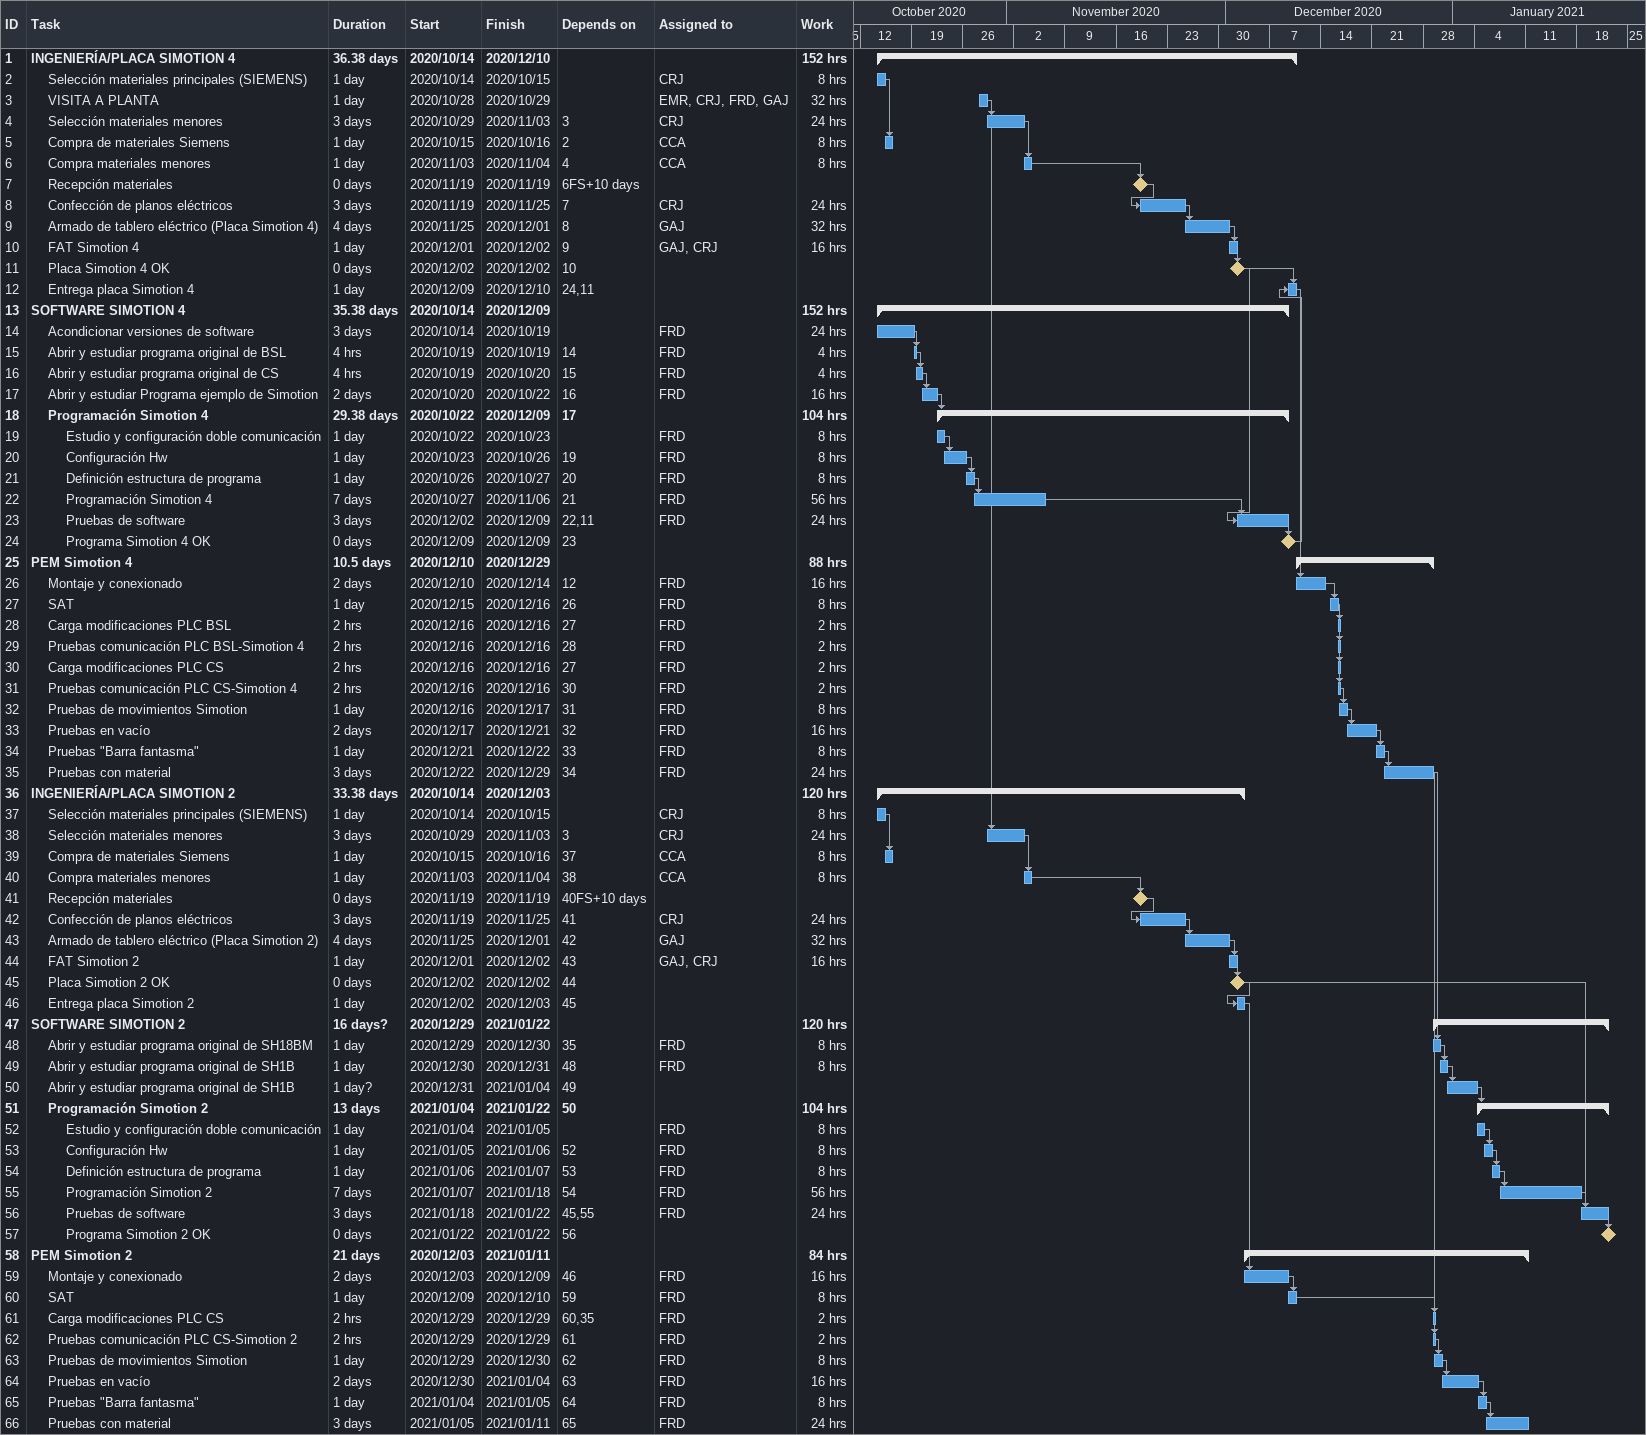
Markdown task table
| ID | Level | Task | Duration | Start | Finish | Predecessors | Resources | Work (h) |
|---|---|---|---|---|---|---|---|---|
| 1 | 1 | **INGENIERÍA/PLACA SIMOTION 4** | 36.38d | 2020-10-14 | 2020-12-10 |  |  | 152 |
| 2 | 2 | Selección materiales principales (SIEMENS) | 1d | 2020-10-14 | 2020-10-15 |  | CRJ | 8 |
| 3 | 2 | VISITA A PLANTA | 1d | 2020-10-28 | 2020-10-29 |  | EMR, CRJ, FRD, GAJ | 32 |
| 4 | 2 | Selección materiales menores | 3d | 2020-10-29 | 2020-11-03 | 3 | CRJ | 24 |
| 5 | 2 | Compra de materiales Siemens | 1d | 2020-10-15 | 2020-10-16 | 2 | CCA | 8 |
| 6 | 2 | Compra materiales menores | 1d | 2020-11-03 | 2020-11-04 | 4 | CCA | 8 |
| 7 | 2 | Recepción materiales | 0d | 2020-11-19 | 2020-11-19 | 6FS+10d |  |  |
| 8 | 2 | Confección de planos eléctricos | 3d | 2020-11-19 | 2020-11-25 | 7 | CRJ | 24 |
| 9 | 2 | Armado de tablero eléctrico (Placa Simotion 4) | 4d | 2020-11-25 | 2020-12-01 | 8 | GAJ | 32 |
| 10 | 2 | FAT Simotion 4 | 1d | 2020-12-01 | 2020-12-02 | 9 | GAJ, CRJ | 16 |
| 11 | 2 | Placa Simotion 4 OK | 0d | 2020-12-02 | 2020-12-02 | 10 |  |  |
| 12 | 2 | Entrega placa Simotion 4 | 1d | 2020-12-09 | 2020-12-10 | 24, 11 |  |  |
| 13 | 1 | **SOFTWARE SIMOTION 4** | 35.38d | 2020-10-14 | 2020-12-09 |  |  | 152 |
| 14 | 2 | Acondicionar versiones de software | 3d | 2020-10-14 | 2020-10-19 |  | FRD | 24 |
| 15 | 2 | Abrir y estudiar programa original de BSL | 4h | 2020-10-19 | 2020-10-19 | 14 | FRD | 4 |
| 16 | 2 | Abrir y estudiar programa original de CS | 4h | 2020-10-19 | 2020-10-20 | 15 | FRD | 4 |
| 17 | 2 | Abrir y estudiar Programa ejemplo de Simotion | 2d | 2020-10-20 | 2020-10-22 | 16 | FRD | 16 |
| 18 | 2 | **Programación Simotion 4** | 29.38d | 2020-10-22 | 2020-12-09 | 17 |  | 104 |
| 19 | 3 | Estudio y configuración doble comunicación | 1d | 2020-10-22 | 2020-10-23 |  | FRD | 8 |
| 20 | 3 | Configuración Hw | 1d | 2020-10-23 | 2020-10-26 | 19 | FRD | 8 |
| 21 | 3 | Definición estructura de programa | 1d | 2020-10-26 | 2020-10-27 | 20 | FRD | 8 |
| 22 | 3 | Programación Simotion 4 | 7d | 2020-10-27 | 2020-11-06 | 21 | FRD | 56 |
| 23 | 3 | Pruebas de software | 3d | 2020-12-02 | 2020-12-09 | 22, 11 | FRD | 24 |
| 24 | 3 | Programa Simotion 4 OK | 0d | 2020-12-09 | 2020-12-09 | 23 |  |  |
| 25 | 1 | **PEM Simotion 4** | 10.5d | 2020-12-10 | 2020-12-29 |  |  | 88 |
| 26 | 2 | Montaje y conexionado | 2d | 2020-12-10 | 2020-12-14 | 12 | FRD | 16 |
| 27 | 2 | SAT | 1d | 2020-12-15 | 2020-12-16 | 26 | FRD | 8 |
| 28 | 2 | Carga modificaciones PLC BSL | 2h | 2020-12-16 | 2020-12-16 | 27 | FRD | 2 |
| 29 | 2 | Pruebas comunicación PLC BSL-Simotion 4 | 2h | 2020-12-16 | 2020-12-16 | 28 | FRD | 2 |
| 30 | 2 | Carga modificaciones PLC CS | 2h | 2020-12-16 | 2020-12-16 | 27 | FRD | 2 |
| 31 | 2 | Pruebas comunicación PLC CS-Simotion 4 | 2h | 2020-12-16 | 2020-12-16 | 30 | FRD | 2 |
| 32 | 2 | Pruebas de movimientos Simotion | 1d | 2020-12-16 | 2020-12-17 | 31 | FRD | 8 |
| 33 | 2 | Pruebas en vacío | 2d | 2020-12-17 | 2020-12-21 | 32 | FRD | 16 |
| 34 | 2 | Pruebas "Barra fantasma" | 1d | 2020-12-21 | 2020-12-22 | 33 | FRD | 8 |
| 35 | 2 | Pruebas con material | 3d | 2020-12-22 | 2020-12-29 | 34 | FRD | 24 |
| 36 | 1 | **INGENIERÍA/PLACA SIMOTION 2** | 33.38d | 2020-10-14 | 2020-12-03 |  |  | 120 |
| 37 | 2 | Selección materiales principales (SIEMENS) | 1d | 2020-10-14 | 2020-10-15 |  | CRJ | 8 |
| 38 | 2 | Selección materiales menores | 3d | 2020-10-29 | 2020-11-03 | 3 | CRJ | 24 |
| 39 | 2 | Compra de materiales Siemens | 1d | 2020-10-15 | 2020-10-16 | 37 | CCA | 8 |
| 40 | 2 | Compra materiales menores | 1d | 2020-11-03 | 2020-11-04 | 38 | CCA | 8 |
| 41 | 2 | Recepción materiales | 0d | 2020-11-19 | 2020-11-19 | 40FS+10d |  |  |
| 42 | 2 | Confección de planos eléctricos | 3d | 2020-11-19 | 2020-11-25 | 41 | CRJ | 24 |
| 43 | 2 | Armado de tablero eléctrico (Placa Simotion 2) | 4d | 2020-11-25 | 2020-12-01 | 42 | GAJ | 32 |
| 44 | 2 | FAT Simotion 2 | 1d | 2020-12-01 | 2020-12-02 | 43 | GAJ, CRJ | 16 |
| 45 | 2 | Placa Simotion 2 OK | 0d | 2020-12-02 | 2020-12-02 | 44 |  |  |
| 46 | 2 | Entrega placa Simotion 2 | 1d | 2020-12-02 | 2020-12-03 | 45 |  |  |
| 47 | 1 | **SOFTWARE SIMOTION 2** | 16d? | 2020-12-29 | 2021-01-22 |  |  | 120 |
| 48 | 2 | Abrir y estudiar programa original de SH18BM | 1d | 2020-12-29 | 2020-12-30 | 35 | FRD | 8 |
| 49 | 2 | Abrir y estudiar programa original de SH1B | 1d | 2020-12-30 | 2020-12-31 | 48 | FRD | 8 |
| 50 | 2 | Abrir y estudiar programa original de SH1B | 1d? | 2020-12-31 | 2021-01-04 | 49 |  |  |
| 51 | 2 | **Programación Simotion 2** | 13d | 2021-01-04 | 2021-01-22 | 50 |  | 104 |
| 52 | 3 | Estudio y configuración doble comunicación | 1d | 2021-01-04 | 2021-01-05 |  | FRD | 8 |
| 53 | 3 | Configuración Hw | 1d | 2021-01-05 | 2021-01-06 | 52 | FRD | 8 |
| 54 | 3 | Definición estructura de programa | 1d | 2021-01-06 | 2021-01-07 | 53 | FRD | 8 |
| 55 | 3 | Programación Simotion 2 | 7d | 2021-01-07 | 2021-01-18 | 54 | FRD | 56 |
| 56 | 3 | Pruebas de software | 3d | 2021-01-18 | 2021-01-22 | 45, 55 | FRD | 24 |
| 57 | 3 | Programa Simotion 2 OK | 0d | 2021-01-22 | 2021-01-22 | 56 |  |  |
| 58 | 1 | **PEM Simotion 2** | 21d | 2020-12-03 | 2021-01-11 |  |  | 84 |
| 59 | 2 | Montaje y conexionado | 2d | 2020-12-03 | 2020-12-09 | 46 | FRD | 16 |
| 60 | 2 | SAT | 1d | 2020-12-09 | 2020-12-10 | 59 | FRD | 8 |
| 61 | 2 | Carga modificaciones PLC CS | 2h | 2020-12-29 | 2020-12-29 | 60, 35 | FRD | 2 |
| 62 | 2 | Pruebas comunicación PLC CS-Simotion 2 | 2h | 2020-12-29 | 2020-12-29 | 61 | FRD | 2 |
| 63 | 2 | Pruebas de movimientos Simotion | 1d | 2020-12-29 | 2020-12-30 | 62 | FRD | 8 |
| 64 | 2 | Pruebas en vacío | 2d | 2020-12-30 | 2021-01-04 | 63 | FRD | 16 |
| 65 | 2 | Pruebas "Barra fantasma" | 1d | 2021-01-04 | 2021-01-05 | 64 | FRD | 8 |
| 66 | 2 | Pruebas con material | 3d | 2021-01-05 | 2021-01-11 | 65 | FRD | 24 |
